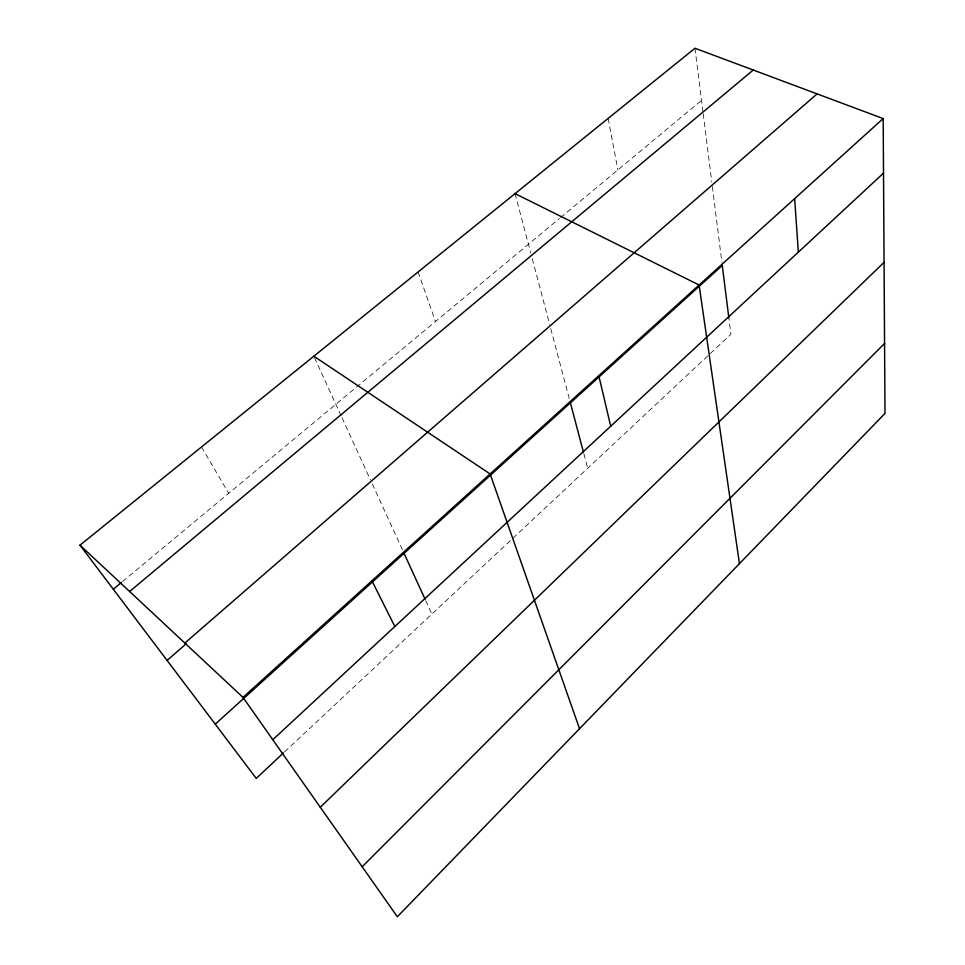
<?xml version="1.0" encoding="UTF-8"?>
<svg xmlns="http://www.w3.org/2000/svg" width="965" height="965" viewBox="0 0 965 965"><rect width="100%" height="100%" fill="white"/><g stroke="black" fill="none" stroke-linecap="round" stroke-linejoin="round"><path stroke-width="0.72" stroke-dasharray="4.83 3.62" d="M284.591 751.868L730.915 334.264L728.84 317.811M122.531 581.557L559.41 218.512M560.556 217.559L701.531 100.396M201.48 447.012L228.729 493.308M314.445 357.557L341.405 416.446M342.02 417.797L370.439 479.87M372.297 483.935L402.815 550.617M425.686 600.58L431.862 614.078M418.086 271.985L435.492 321.478M515.057 193.639L530.75 252.975M532.294 258.801L549.628 324.312M550.774 328.667L569.241 398.497M583.861 453.731L587.697 468.266M608.143 118.418L617.889 169.912M694.981 48.25L703.027 112.266M703.22 113.749L711.784 181.999M712.339 186.45L721.892 262.492"/><path stroke-width="1.45" d="M362.177 866.763L884.567 343.456M320.296 807.235L884.061 262.347M283.505 752.893L256.244 778.405L79.998 545.165L694.981 48.25L883.18 118.586L885.001 413.418L397.351 916.75L242.987 697.369L79.998 545.165M272.793 739.721L883.518 173.133M242.987 697.369L883.18 118.586M215.243 724.148L722.266 265.472L728.84 317.811M184.858 643.076L817.114 93.895M167.078 660.41L186.233 643.764M129.612 591.497L753.255 70.023M113.303 589.229L121.385 582.522M515.057 193.639L699.094 285.013L739.443 563.656M313.842 356.218L490.111 473.948L579.519 728.72M371.935 580.785L394.83 626.502M404.058 553.331L425.07 599.229M570.399 402.851L583.475 452.271M598.795 375.687L610.712 426.216M794.653 198.621L798.345 252.155"/></g></svg>
